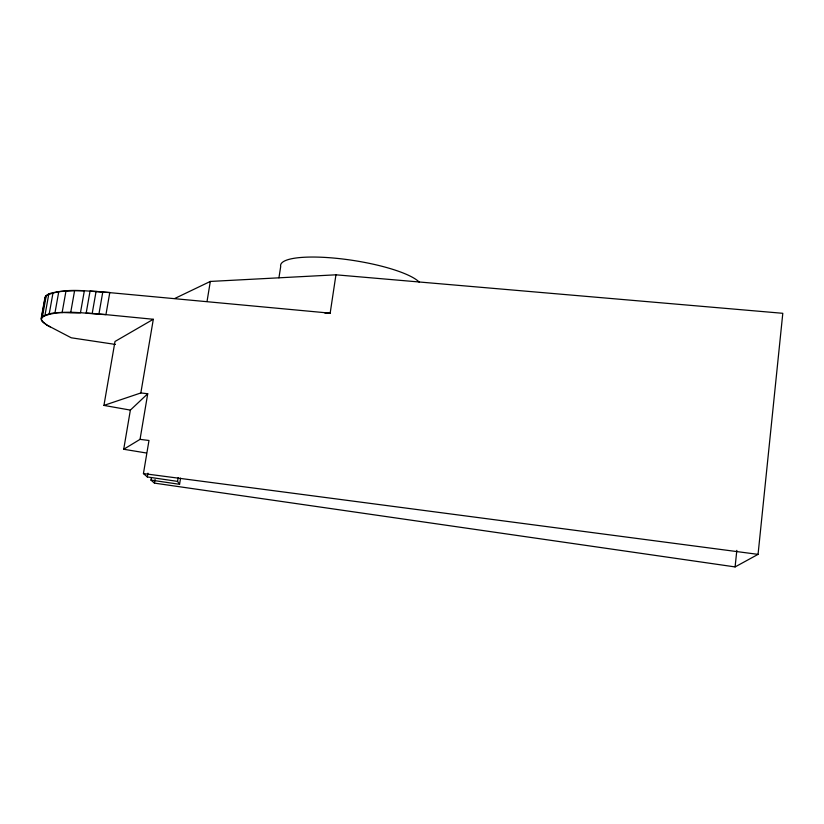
<?xml version="1.0" encoding="UTF-8"?>
<svg xmlns="http://www.w3.org/2000/svg" width="824" height="824" viewBox="0 0 824 824"><rect width="100%" height="100%" fill="white"/><g stroke="black" fill="none" stroke-linecap="round" stroke-linejoin="round"><path stroke-width="1.24" d="M45.021 299.03L46.02 295.806M151.379 477.632L150.967 480.093L154.448 483.122L735.09 566.922L758.059 554.367L782.8 313.305L335.945 274.814L210.316 281.437L174.76 298.494M735.09 566.922L736.831 550.37M325.037 313.305L330.167 313.172L335.945 274.814M278.934 277.822L280.696 266.574A71.173 15.738 8.8 0 1 340.745 258.777A71.173 15.738 8.8 0 1 419.364 282.272M150.967 480.093L179.57 484.306L177.562 481.391L178.18 477.652M207.04 301.419L210.316 281.437M179.57 484.306L180.569 478.147M154.448 483.122L155.056 479.465M177.562 481.391L147.321 476.942L143.438 473.573L148.979 440.479L140.039 439.367L123.713 449.265L130.367 410.105L147.733 393.738L140.842 392.955L103.937 405.408L114.989 341.486L153.315 319.279L140.842 392.955M147.321 476.942L147.949 473.182M140.039 439.367L147.733 393.738M96.089 291.366L90.063 291.026L86.18 313.038L92.206 313.429L96.089 291.366L330.167 313.172M92.206 313.429L98.942 313.954L102.804 291.851M70.71 312.512L74.593 290.687L84.347 290.8L80.453 312.76C68.031 313.882 51.057 309.175 41.2 318.363L41.602 320.371L43.456 322.575L47.061 325.161L71.245 337.788L115.412 344.432M54.92 313.13L58.782 291.614L74.593 290.687M62.109 312.646L65.992 290.954M41.2 318.363L44.959 297.598C47.226 292.602 54.209 292.757 58.782 291.614M41.612 317.394L45.392 296.527M42.467 316.498L46.268 295.528M44.99 315.139L48.812 293.983M49.203 313.975L53.055 292.623M42.23 316.746L41.293 319.661L42.282 321.37L46.556 324.831M46.185 295.61C65.848 286.69 88.93 291.881 109.808 292.458L105.946 314.603C85.057 313.851 62.367 308.712 42.395 316.581M98.942 313.954L153.315 319.279M143.438 473.573L758.059 554.367M123.713 449.265L146.466 453.015M103.937 405.408L130.367 410.105M46.937 325.078L50.182 326.901M44.959 297.598L45.196 299.081"/></g></svg>
